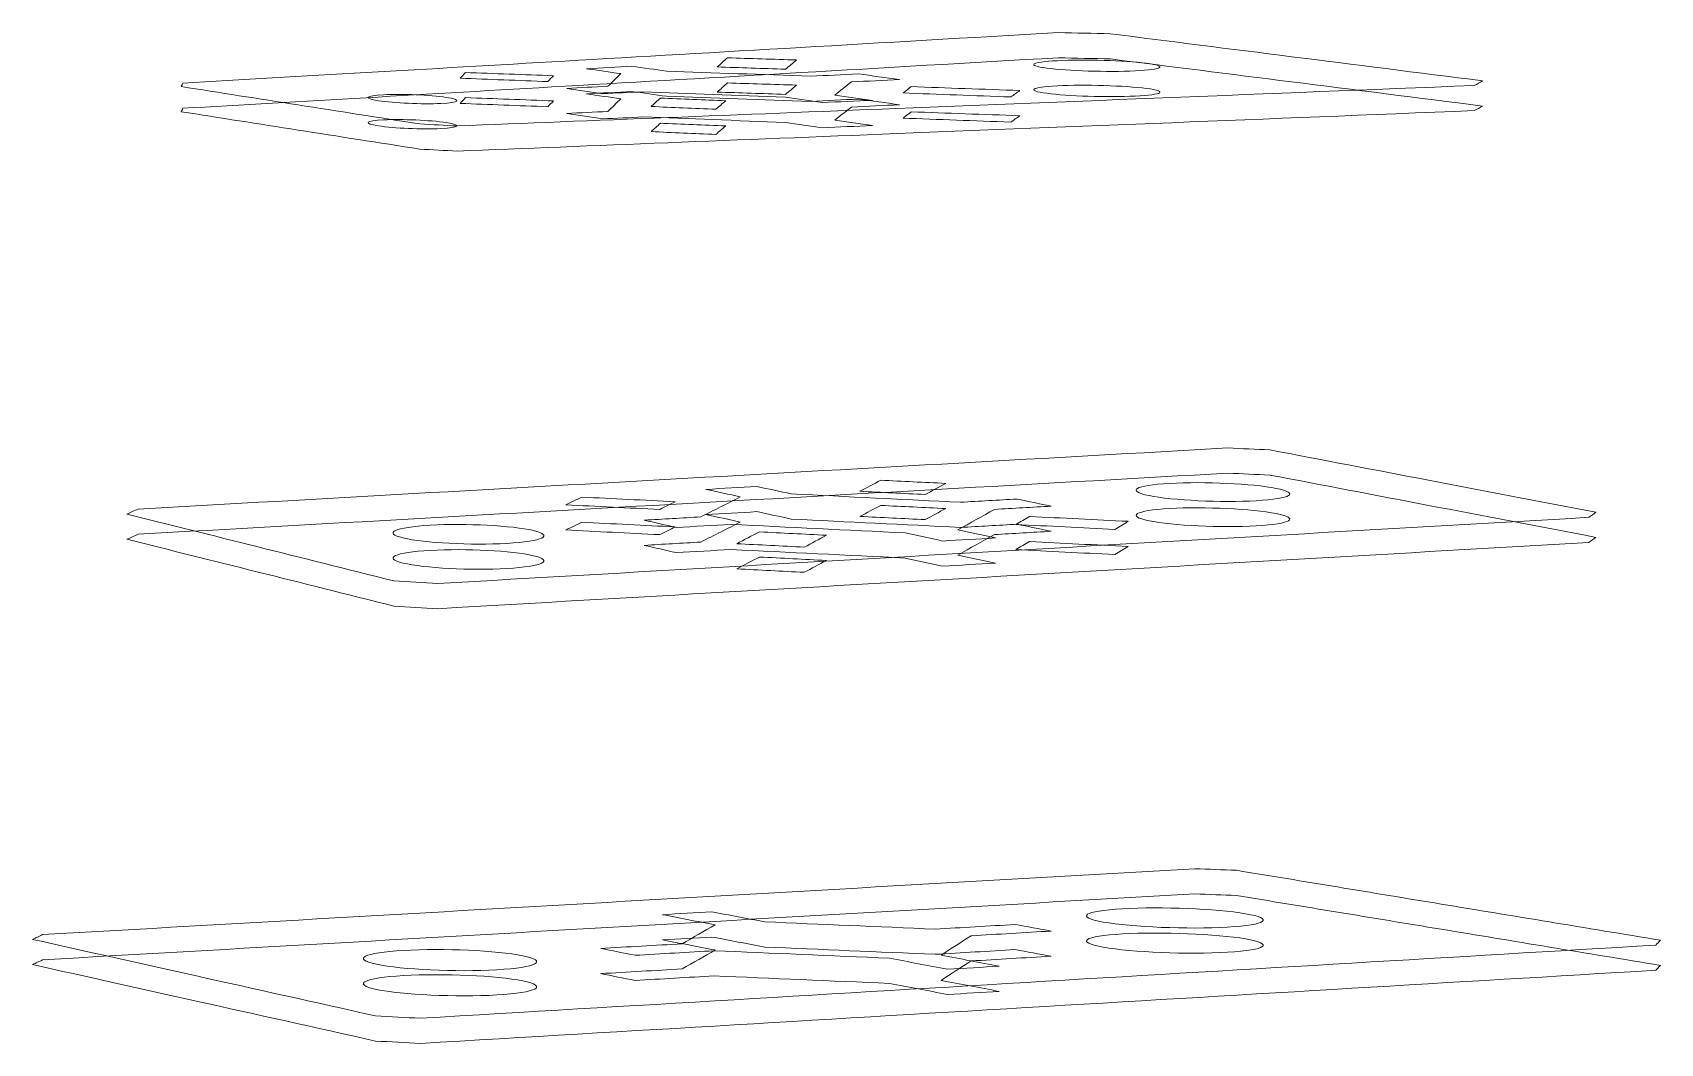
# Model space of a CAD drawing. Header units: centimetres. Extents: x -10.6 to 11.8, y -10.5 to 10.6.
# Drawn here: x 8.864 to 10.507, y 3.682 to 4.703 of the extents above; entities that cross this region are included whole.
import ezdxf

# ---------------------------------------------------------------- set-up
doc = ezdxf.new("R2010")
doc.units = ezdxf.units.CM
doc.header["$MEASUREMENT"] = 0
doc.layers.add('Livello 1', color=7, linetype='Continuous')

msp = doc.modelspace()

# ---------------------------------------------------------------- linework, layer by layer
at = {"layer": 'Livello 1', "color": 7, "lineweight": 9}
for points, knots in [([(9.01567, 4.65165), (9.13397, 4.65848), (9.26196, 4.66589), (9.40091, 4.67391), (9.40091, 4.67391), (9.55223, 4.68265), (9.7177, 4.69223), (9.89924, 4.70272), (9.89924, 4.70272), (9.91661, 4.7023), (9.93404, 4.70187), (9.95171, 4.70145), (9.95171, 4.70145), (10.01147, 4.69388), (10.07229, 4.68619), (10.13422, 4.67835), (10.13422, 4.67835), (10.19733, 4.67037), (10.26159, 4.66223), (10.32704, 4.65394), (10.32704, 4.65394), (10.32426, 4.65237), (10.32151, 4.65082), (10.31869, 4.64928), (10.31869, 4.64928), (10.10538, 4.64078), (9.91206, 4.63308), (9.73614, 4.62609), (9.73614, 4.62609), (9.57545, 4.6197), (9.42816, 4.61383), (9.29233, 4.60842), (9.29233, 4.60842), (9.27976, 4.60909), (9.26723, 4.60975), (9.25475, 4.61041), (9.25475, 4.61041), (9.21324, 4.61693), (9.17225, 4.62336), (9.13189, 4.62969), (9.13189, 4.62969), (9.09208, 4.63593), (9.05276, 4.6421), (9.01399, 4.64818), (9.01399, 4.64818), (9.0146, 4.64933), (9.01515, 4.65049), (9.01567, 4.65165)], [0, 0, 0, 0, 0.0833333, 0.0833333, 0.0833333, 0.0833333, 0.1666667, 0.1666667, 0.1666667, 0.1666667, 0.25, 0.25, 0.25, 0.25, 0.3333333, 0.3333333, 0.3333333, 0.3333333, 0.4166667, 0.4166667, 0.4166667, 0.4166667, 0.5, 0.5, 0.5, 0.5, 0.5833333, 0.5833333, 0.5833333, 0.5833333, 0.6666667, 0.6666667, 0.6666667, 0.6666667, 0.75, 0.75, 0.75, 0.75, 0.8333333, 0.8333333, 0.8333333, 0.8333333, 0.9166667, 0.9166667, 0.9166667, 0.9166667, 1, 1, 1, 1]), ([(9.01567, 4.62625), (9.13397, 4.63308), (9.26196, 4.64049), (9.40091, 4.64851), (9.40091, 4.64851), (9.55223, 4.65725), (9.7177, 4.66683), (9.89924, 4.67732), (9.89924, 4.67732), (9.91661, 4.6769), (9.93404, 4.67647), (9.95171, 4.67605), (9.95171, 4.67605), (10.01147, 4.66848), (10.07229, 4.66079), (10.13422, 4.65295), (10.13422, 4.65295), (10.19733, 4.64497), (10.26159, 4.63683), (10.32704, 4.62854), (10.32704, 4.62854), (10.32426, 4.62697), (10.32151, 4.62542), (10.31869, 4.62388), (10.31869, 4.62388), (10.10538, 4.61538), (9.91206, 4.60768), (9.73614, 4.60069), (9.73614, 4.60069), (9.57545, 4.5943), (9.42816, 4.58843), (9.29233, 4.58302), (9.29233, 4.58302), (9.27976, 4.58369), (9.26723, 4.58435), (9.25475, 4.58501), (9.25475, 4.58501), (9.21324, 4.59153), (9.17225, 4.59796), (9.13189, 4.60429), (9.13189, 4.60429), (9.09208, 4.61053), (9.05276, 4.6167), (9.01399, 4.62278), (9.01399, 4.62278), (9.0146, 4.62393), (9.01515, 4.62509), (9.01567, 4.62625)], [0, 0, 0, 0, 0.0833333, 0.0833333, 0.0833333, 0.0833333, 0.1666667, 0.1666667, 0.1666667, 0.1666667, 0.25, 0.25, 0.25, 0.25, 0.3333333, 0.3333333, 0.3333333, 0.3333333, 0.4166667, 0.4166667, 0.4166667, 0.4166667, 0.5, 0.5, 0.5, 0.5, 0.5833333, 0.5833333, 0.5833333, 0.5833333, 0.6666667, 0.6666667, 0.6666667, 0.6666667, 0.75, 0.75, 0.75, 0.75, 0.8333333, 0.8333333, 0.8333333, 0.8333333, 0.9166667, 0.9166667, 0.9166667, 0.9166667, 1, 1, 1, 1]), ([(9.66084, 4.63209), (9.64846, 4.63387), (9.63603, 4.63565), (9.62362, 4.63742), (9.62362, 4.63742), (9.57464, 4.63929), (9.52664, 4.64111), (9.47989, 4.6429), (9.47989, 4.6429), (9.46632, 4.64226), (9.45281, 4.64163), (9.4395, 4.64101), (9.4395, 4.64101), (9.42727, 4.64281), (9.41518, 4.6446), (9.40303, 4.64638), (9.40303, 4.64638), (9.41668, 4.64708), (9.43042, 4.64777), (9.44443, 4.64848), (9.44443, 4.64848), (9.4488, 4.6527), (9.45321, 4.65695), (9.45761, 4.66122), (9.45761, 4.66122), (9.44611, 4.66288), (9.43456, 4.66453), (9.42302, 4.66618), (9.42302, 4.66618), (9.43803, 4.667), (9.45322, 4.66784), (9.46851, 4.66869), (9.46851, 4.66869), (9.48017, 4.66704), (9.49186, 4.66538), (9.50347, 4.66373), (9.50347, 4.66373), (9.55097, 4.66207), (9.59974, 4.66036), (9.64948, 4.65862), (9.64948, 4.65862), (9.66517, 4.65941), (9.68116, 4.66019), (9.69725, 4.661), (9.69725, 4.661), (9.7111, 4.65909), (9.72491, 4.65718), (9.73888, 4.65525), (9.73888, 4.65525), (9.72248, 4.65446), (9.70628, 4.65368), (9.69024, 4.65291), (9.69024, 4.65291), (9.68452, 4.64844), (9.67892, 4.64402), (9.67335, 4.63962), (9.67335, 4.63962), (9.68603, 4.63784), (9.69874, 4.63603), (9.7114, 4.63423), (9.7114, 4.63423), (9.69437, 4.6335), (9.67745, 4.63279), (9.66084, 4.63209)], [0, 0, 0, 0, 0.0625, 0.0625, 0.0625, 0.0625, 0.125, 0.125, 0.125, 0.125, 0.1875, 0.1875, 0.1875, 0.1875, 0.25, 0.25, 0.25, 0.25, 0.3125, 0.3125, 0.3125, 0.3125, 0.375, 0.375, 0.375, 0.375, 0.4375, 0.4375, 0.4375, 0.4375, 0.5, 0.5, 0.5, 0.5, 0.5625, 0.5625, 0.5625, 0.5625, 0.625, 0.625, 0.625, 0.625, 0.6875, 0.6875, 0.6875, 0.6875, 0.75, 0.75, 0.75, 0.75, 0.8125, 0.8125, 0.8125, 0.8125, 0.875, 0.875, 0.875, 0.875, 0.9375, 0.9375, 0.9375, 0.9375, 1, 1, 1, 1]), ([(9.63494, 4.67504), (9.63113, 4.6719), (9.62753, 4.6688), (9.6237, 4.66572), (9.6237, 4.66572), (9.60048, 4.66648), (9.5775, 4.66724), (9.55475, 4.668), (9.55475, 4.668), (9.55823, 4.67105), (9.56169, 4.67412), (9.56519, 4.67721), (9.56519, 4.67721), (9.58807, 4.67648), (9.61137, 4.67577), (9.63494, 4.67504)], [0, 0, 0, 0, 0.25, 0.25, 0.25, 0.25, 0.5, 0.5, 0.5, 0.5, 0.75, 0.75, 0.75, 0.75, 1, 1, 1, 1]), ([(9.89812, 4.67433), (9.92539, 4.6757), (9.96601, 4.67456), (9.98803, 4.67169), (9.98803, 4.67169), (10.01005, 4.66881), (10.00456, 4.66533), (9.97641, 4.66401), (9.97641, 4.66401), (9.94826, 4.66269), (9.90846, 4.66397), (9.88732, 4.66679), (9.88732, 4.66679), (9.86619, 4.6696), (9.87085, 4.67295), (9.89812, 4.67433)], [0, 0, 0, 0, 0.25, 0.25, 0.25, 0.25, 0.5, 0.5, 0.5, 0.5, 0.75, 0.75, 0.75, 0.75, 1, 1, 1, 1]), ([(9.29557, 4.65658), (9.32455, 4.65548), (9.354, 4.65437), (9.38386, 4.65323), (9.38386, 4.65323), (9.38577, 4.65519), (9.38761, 4.65716), (9.38955, 4.65914), (9.38955, 4.65914), (9.35962, 4.66023), (9.32991, 4.66132), (9.30086, 4.66239), (9.30086, 4.66239), (9.29898, 4.66044), (9.2973, 4.65851), (9.29557, 4.65658)], [0, 0, 0, 0, 0.25, 0.25, 0.25, 0.25, 0.5, 0.5, 0.5, 0.5, 0.75, 0.75, 0.75, 0.75, 1, 1, 1, 1]), ([(9.63494, 4.64964), (9.63113, 4.6465), (9.62753, 4.6434), (9.6237, 4.64032), (9.6237, 4.64032), (9.60048, 4.64108), (9.5775, 4.64184), (9.55475, 4.6426), (9.55475, 4.6426), (9.55823, 4.64565), (9.56169, 4.64872), (9.56519, 4.65181), (9.56519, 4.65181), (9.58807, 4.65108), (9.61137, 4.65037), (9.63494, 4.64964)], [0, 0, 0, 0, 0.25, 0.25, 0.25, 0.25, 0.5, 0.5, 0.5, 0.5, 0.75, 0.75, 0.75, 0.75, 1, 1, 1, 1]), ([(9.89812, 4.64893), (9.92539, 4.6503), (9.96601, 4.64916), (9.98803, 4.64629), (9.98803, 4.64629), (10.01005, 4.64341), (10.00456, 4.63993), (9.97641, 4.63861), (9.97641, 4.63861), (9.94826, 4.63729), (9.90846, 4.63857), (9.88732, 4.64139), (9.88732, 4.64139), (9.86619, 4.6442), (9.87085, 4.64755), (9.89812, 4.64893)], [0, 0, 0, 0, 0.25, 0.25, 0.25, 0.25, 0.5, 0.5, 0.5, 0.5, 0.75, 0.75, 0.75, 0.75, 1, 1, 1, 1]), ([(9.2181, 4.63996), (9.23674, 4.6409), (9.26517, 4.6397), (9.28137, 4.63725), (9.28137, 4.63725), (9.29757, 4.6348), (9.29512, 4.63202), (9.27597, 4.63112), (9.27597, 4.63112), (9.25681, 4.63022), (9.22868, 4.6315), (9.21299, 4.63391), (9.21299, 4.63391), (9.19731, 4.63633), (9.19946, 4.63902), (9.2181, 4.63996)], [0, 0, 0, 0, 0.25, 0.25, 0.25, 0.25, 0.5, 0.5, 0.5, 0.5, 0.75, 0.75, 0.75, 0.75, 1, 1, 1, 1]), ([(9.29557, 4.63118), (9.32455, 4.63008), (9.354, 4.62897), (9.38386, 4.62783), (9.38386, 4.62783), (9.38577, 4.62979), (9.38761, 4.63176), (9.38955, 4.63374), (9.38955, 4.63374), (9.35962, 4.63483), (9.32991, 4.63592), (9.30086, 4.63699), (9.30086, 4.63699), (9.29898, 4.63504), (9.2973, 4.63311), (9.29557, 4.63118)], [0, 0, 0, 0, 0.25, 0.25, 0.25, 0.25, 0.5, 0.5, 0.5, 0.5, 0.75, 0.75, 0.75, 0.75, 1, 1, 1, 1]), ([(9.66084, 4.60669), (9.64846, 4.60847), (9.63603, 4.61025), (9.62362, 4.61202), (9.62362, 4.61202), (9.57464, 4.61389), (9.52664, 4.61571), (9.47989, 4.6175), (9.47989, 4.6175), (9.46632, 4.61686), (9.45281, 4.61623), (9.4395, 4.61561), (9.4395, 4.61561), (9.42727, 4.61741), (9.41518, 4.6192), (9.40303, 4.62098), (9.40303, 4.62098), (9.41668, 4.62168), (9.43042, 4.62237), (9.44443, 4.62308), (9.44443, 4.62308), (9.4488, 4.6273), (9.45321, 4.63155), (9.45761, 4.63582), (9.45761, 4.63582), (9.44611, 4.63748), (9.43456, 4.63913), (9.42302, 4.64078), (9.42302, 4.64078), (9.43803, 4.6416), (9.45322, 4.64244), (9.46851, 4.64329), (9.46851, 4.64329), (9.48017, 4.64164), (9.49186, 4.63998), (9.50347, 4.63833), (9.50347, 4.63833), (9.55097, 4.63667), (9.59974, 4.63496), (9.64948, 4.63322), (9.64948, 4.63322), (9.66517, 4.63401), (9.68116, 4.63479), (9.69725, 4.6356), (9.69725, 4.6356), (9.7111, 4.63369), (9.72491, 4.63178), (9.73888, 4.62985), (9.73888, 4.62985), (9.72248, 4.62906), (9.70628, 4.62828), (9.69024, 4.62751), (9.69024, 4.62751), (9.68452, 4.62304), (9.67892, 4.61862), (9.67335, 4.61422), (9.67335, 4.61422), (9.68603, 4.61244), (9.69874, 4.61063), (9.7114, 4.60883), (9.7114, 4.60883), (9.69437, 4.6081), (9.67745, 4.60739), (9.66084, 4.60669)], [0, 0, 0, 0, 0.0625, 0.0625, 0.0625, 0.0625, 0.125, 0.125, 0.125, 0.125, 0.1875, 0.1875, 0.1875, 0.1875, 0.25, 0.25, 0.25, 0.25, 0.3125, 0.3125, 0.3125, 0.3125, 0.375, 0.375, 0.375, 0.375, 0.4375, 0.4375, 0.4375, 0.4375, 0.5, 0.5, 0.5, 0.5, 0.5625, 0.5625, 0.5625, 0.5625, 0.625, 0.625, 0.625, 0.625, 0.6875, 0.6875, 0.6875, 0.6875, 0.75, 0.75, 0.75, 0.75, 0.8125, 0.8125, 0.8125, 0.8125, 0.875, 0.875, 0.875, 0.875, 0.9375, 0.9375, 0.9375, 0.9375, 1, 1, 1, 1]), ([(9.48817, 4.62808), (9.49128, 4.6309), (9.4944, 4.63373), (9.49758, 4.63658), (9.49758, 4.63658), (9.51929, 4.63569), (9.54115, 4.6348), (9.56337, 4.63389), (9.56337, 4.63389), (9.56002, 4.63101), (9.55663, 4.62813), (9.55344, 4.62528), (9.55344, 4.62528), (9.53141, 4.62622), (9.50962, 4.62715), (9.48817, 4.62808)], [0, 0, 0, 0, 0.25, 0.25, 0.25, 0.25, 0.5, 0.5, 0.5, 0.5, 0.75, 0.75, 0.75, 0.75, 1, 1, 1, 1]), ([(9.86018, 4.64415), (9.823, 4.64548), (9.78657, 4.6468), (9.75058, 4.64809), (9.75058, 4.64809), (9.74772, 4.64597), (9.74499, 4.64385), (9.74228, 4.64174), (9.74228, 4.64174), (9.77791, 4.6404), (9.81421, 4.63904), (9.85102, 4.63766), (9.85102, 4.63766), (9.85399, 4.63981), (9.85698, 4.64198), (9.86018, 4.64415)], [0, 0, 0, 0, 0.25, 0.25, 0.25, 0.25, 0.5, 0.5, 0.5, 0.5, 0.75, 0.75, 0.75, 0.75, 1, 1, 1, 1]), ([(9.2181, 4.61456), (9.23674, 4.6155), (9.26517, 4.6143), (9.28137, 4.61185), (9.28137, 4.61185), (9.29757, 4.6094), (9.29512, 4.60662), (9.27597, 4.60572), (9.27597, 4.60572), (9.25681, 4.60482), (9.22868, 4.6061), (9.21299, 4.60851), (9.21299, 4.60851), (9.19731, 4.61093), (9.19946, 4.61362), (9.2181, 4.61456)], [0, 0, 0, 0, 0.25, 0.25, 0.25, 0.25, 0.5, 0.5, 0.5, 0.5, 0.75, 0.75, 0.75, 0.75, 1, 1, 1, 1]), ([(9.86018, 4.61875), (9.823, 4.62008), (9.78657, 4.6214), (9.75058, 4.62269), (9.75058, 4.62269), (9.74772, 4.62057), (9.74499, 4.61845), (9.74228, 4.61634), (9.74228, 4.61634), (9.77791, 4.615), (9.81421, 4.61364), (9.85102, 4.61226), (9.85102, 4.61226), (9.85399, 4.61441), (9.85698, 4.61658), (9.86018, 4.61875)], [0, 0, 0, 0, 0.25, 0.25, 0.25, 0.25, 0.5, 0.5, 0.5, 0.5, 0.75, 0.75, 0.75, 0.75, 1, 1, 1, 1]), ([(9.48817, 4.60268), (9.49128, 4.6055), (9.4944, 4.60833), (9.49758, 4.61118), (9.49758, 4.61118), (9.51929, 4.61029), (9.54115, 4.6094), (9.56337, 4.60849), (9.56337, 4.60849), (9.56002, 4.60561), (9.55663, 4.60273), (9.55344, 4.59988), (9.55344, 4.59988), (9.53141, 4.60082), (9.50962, 4.60175), (9.48817, 4.60268)], [0, 0, 0, 0, 0.25, 0.25, 0.25, 0.25, 0.5, 0.5, 0.5, 0.5, 0.75, 0.75, 0.75, 0.75, 1, 1, 1, 1]), ([(8.97052, 4.22169), (9.15645, 4.23211), (9.34133, 4.24249), (9.52506, 4.25278), (9.52506, 4.25278), (9.70788, 4.26303), (9.88955, 4.27322), (10.07018, 4.28335), (10.07018, 4.28335), (10.0842, 4.2827), (10.09825, 4.28206), (10.11241, 4.28144), (10.11241, 4.28144), (10.16486, 4.27142), (10.21822, 4.2612), (10.27253, 4.25082), (10.27253, 4.25082), (10.3278, 4.24026), (10.38408, 4.22951), (10.4414, 4.21855), (10.4414, 4.21855), (10.43899, 4.21681), (10.43666, 4.21508), (10.43433, 4.21336), (10.43433, 4.21336), (10.24381, 4.20239), (10.05208, 4.19136), (9.85902, 4.18026), (9.85902, 4.18026), (9.66498, 4.16911), (9.4696, 4.15786), (9.27301, 4.14655), (9.27301, 4.14655), (9.25819, 4.14744), (9.24339, 4.14833), (9.22861, 4.14922), (9.22861, 4.14922), (9.18168, 4.16096), (9.13552, 4.17251), (9.0903, 4.18381), (9.0903, 4.18381), (9.04587, 4.19492), (9.00216, 4.20585), (8.95923, 4.21658), (8.95923, 4.21658), (8.963, 4.21829), (8.96676, 4.21999), (8.97052, 4.22169)], [0, 0, 0, 0, 0.0833333, 0.0833333, 0.0833333, 0.0833333, 0.1666667, 0.1666667, 0.1666667, 0.1666667, 0.25, 0.25, 0.25, 0.25, 0.3333333, 0.3333333, 0.3333333, 0.3333333, 0.4166667, 0.4166667, 0.4166667, 0.4166667, 0.5, 0.5, 0.5, 0.5, 0.5833333, 0.5833333, 0.5833333, 0.5833333, 0.6666667, 0.6666667, 0.6666667, 0.6666667, 0.75, 0.75, 0.75, 0.75, 0.8333333, 0.8333333, 0.8333333, 0.8333333, 0.9166667, 0.9166667, 0.9166667, 0.9166667, 1, 1, 1, 1]), ([(8.97052, 4.19629), (9.15645, 4.20671), (9.34133, 4.21709), (9.52506, 4.22738), (9.52506, 4.22738), (9.70788, 4.23763), (9.88955, 4.24782), (10.07018, 4.25795), (10.07018, 4.25795), (10.0842, 4.2573), (10.09825, 4.25666), (10.11241, 4.25604), (10.11241, 4.25604), (10.16486, 4.24602), (10.21822, 4.2358), (10.27253, 4.22542), (10.27253, 4.22542), (10.3278, 4.21486), (10.38408, 4.20411), (10.4414, 4.19315), (10.4414, 4.19315), (10.43899, 4.19141), (10.43666, 4.18968), (10.43433, 4.18796), (10.43433, 4.18796), (10.24381, 4.17699), (10.05208, 4.16596), (9.85902, 4.15486), (9.85902, 4.15486), (9.66498, 4.14371), (9.4696, 4.13246), (9.27301, 4.12115), (9.27301, 4.12115), (9.25819, 4.12204), (9.24339, 4.12293), (9.22861, 4.12382), (9.22861, 4.12382), (9.18168, 4.13556), (9.13552, 4.14711), (9.0903, 4.15841), (9.0903, 4.15841), (9.04587, 4.16952), (9.00216, 4.18045), (8.95923, 4.19118), (8.95923, 4.19118), (8.963, 4.19289), (8.96676, 4.19459), (8.97052, 4.19629)], [0, 0, 0, 0, 0.0833333, 0.0833333, 0.0833333, 0.0833333, 0.1666667, 0.1666667, 0.1666667, 0.1666667, 0.25, 0.25, 0.25, 0.25, 0.3333333, 0.3333333, 0.3333333, 0.3333333, 0.4166667, 0.4166667, 0.4166667, 0.4166667, 0.5, 0.5, 0.5, 0.5, 0.5833333, 0.5833333, 0.5833333, 0.5833333, 0.6666667, 0.6666667, 0.6666667, 0.6666667, 0.75, 0.75, 0.75, 0.75, 0.8333333, 0.8333333, 0.8333333, 0.8333333, 0.9166667, 0.9166667, 0.9166667, 0.9166667, 1, 1, 1, 1]), ([(9.78201, 4.18944), (9.76945, 4.19219), (9.75683, 4.19492), (9.74437, 4.19765), (9.74437, 4.19765), (9.68542, 4.20053), (9.62692, 4.2034), (9.56887, 4.20626), (9.56887, 4.20626), (9.55035, 4.20522), (9.53195, 4.20418), (9.51351, 4.20315), (9.51351, 4.20315), (9.50271, 4.2056), (9.49196, 4.20804), (9.48122, 4.21048), (9.48122, 4.21048), (9.50025, 4.21158), (9.51928, 4.21268), (9.53827, 4.21378), (9.53827, 4.21378), (9.55166, 4.22057), (9.56492, 4.22731), (9.5781, 4.23399), (9.5781, 4.23399), (9.5665, 4.23654), (9.55495, 4.23906), (9.54345, 4.24158), (9.54345, 4.24158), (9.56061, 4.24254), (9.57776, 4.24351), (9.59492, 4.24448), (9.59492, 4.24448), (9.60642, 4.24199), (9.61797, 4.23949), (9.62957, 4.23698), (9.62957, 4.23698), (9.68613, 4.2342), (9.743, 4.23139), (9.80041, 4.22858), (9.80041, 4.22858), (9.81938, 4.22965), (9.83836, 4.23073), (9.85734, 4.2318), (9.85734, 4.2318), (9.86876, 4.22941), (9.8802, 4.22703), (9.89169, 4.22464), (9.89169, 4.22464), (9.87267, 4.22354), (9.85363, 4.22245), (9.83458, 4.22136), (9.83458, 4.22136), (9.82235, 4.21453), (9.81006, 4.20764), (9.79757, 4.20069), (9.79757, 4.20069), (9.81026, 4.19797), (9.82287, 4.19525), (9.83554, 4.19251), (9.83554, 4.19251), (9.81769, 4.19149), (9.79985, 4.19047), (9.78201, 4.18944)], [0, 0, 0, 0, 0.0625, 0.0625, 0.0625, 0.0625, 0.125, 0.125, 0.125, 0.125, 0.1875, 0.1875, 0.1875, 0.1875, 0.25, 0.25, 0.25, 0.25, 0.3125, 0.3125, 0.3125, 0.3125, 0.375, 0.375, 0.375, 0.375, 0.4375, 0.4375, 0.4375, 0.4375, 0.5, 0.5, 0.5, 0.5, 0.5625, 0.5625, 0.5625, 0.5625, 0.625, 0.625, 0.625, 0.625, 0.6875, 0.6875, 0.6875, 0.6875, 0.75, 0.75, 0.75, 0.75, 0.8125, 0.8125, 0.8125, 0.8125, 0.875, 0.875, 0.875, 0.875, 0.9375, 0.9375, 0.9375, 0.9375, 1, 1, 1, 1]), ([(9.78542, 4.24763), (9.7785, 4.24392), (9.77157, 4.24017), (9.76473, 4.23642), (9.76473, 4.23642), (9.74264, 4.23749), (9.72071, 4.23856), (9.69872, 4.23963), (9.69872, 4.23963), (9.70568, 4.24336), (9.71284, 4.24707), (9.71987, 4.25076), (9.71987, 4.25076), (9.74165, 4.24972), (9.76356, 4.24868), (9.78542, 4.24763)], [0, 0, 0, 0, 0.25, 0.25, 0.25, 0.25, 0.5, 0.5, 0.5, 0.5, 0.75, 0.75, 0.75, 0.75, 1, 1, 1, 1]), ([(10.01142, 4.24762), (10.04651, 4.24961), (10.09451, 4.24737), (10.1188, 4.24258), (10.1188, 4.24258), (10.14308, 4.23779), (10.13424, 4.23216), (10.09874, 4.23014), (10.09874, 4.23014), (10.06323, 4.22811), (10.01429, 4.23046), (9.99048, 4.23529), (9.99048, 4.23529), (9.96666, 4.24013), (9.97632, 4.24564), (10.01142, 4.24762)], [0, 0, 0, 0, 0.25, 0.25, 0.25, 0.25, 0.5, 0.5, 0.5, 0.5, 0.75, 0.75, 0.75, 0.75, 1, 1, 1, 1]), ([(9.40193, 4.226), (9.43333, 4.22443), (9.46498, 4.22286), (9.49677, 4.22127), (9.49677, 4.22127), (9.50195, 4.22389), (9.50724, 4.2265), (9.5125, 4.22912), (9.5125, 4.22912), (9.48083, 4.23068), (9.44928, 4.23223), (9.41812, 4.23378), (9.41812, 4.23378), (9.41264, 4.23119), (9.40735, 4.22861), (9.40193, 4.226)], [0, 0, 0, 0, 0.25, 0.25, 0.25, 0.25, 0.5, 0.5, 0.5, 0.5, 0.75, 0.75, 0.75, 0.75, 1, 1, 1, 1]), ([(9.78542, 4.22223), (9.7785, 4.21852), (9.77157, 4.21477), (9.76473, 4.21102), (9.76473, 4.21102), (9.74264, 4.21209), (9.72071, 4.21316), (9.69872, 4.21423), (9.69872, 4.21423), (9.70568, 4.21796), (9.71284, 4.22167), (9.71987, 4.22536), (9.71987, 4.22536), (9.74165, 4.22432), (9.76356, 4.22328), (9.78542, 4.22223)], [0, 0, 0, 0, 0.25, 0.25, 0.25, 0.25, 0.5, 0.5, 0.5, 0.5, 0.75, 0.75, 0.75, 0.75, 1, 1, 1, 1]), ([(10.01142, 4.22222), (10.04651, 4.22421), (10.09451, 4.22197), (10.1188, 4.21718), (10.1188, 4.21718), (10.14308, 4.21239), (10.13424, 4.20676), (10.09874, 4.20474), (10.09874, 4.20474), (10.06323, 4.20271), (10.01429, 4.20506), (9.99048, 4.20989), (9.99048, 4.20989), (9.96666, 4.21473), (9.97632, 4.22024), (10.01142, 4.22222)], [0, 0, 0, 0, 0.25, 0.25, 0.25, 0.25, 0.5, 0.5, 0.5, 0.5, 0.75, 0.75, 0.75, 0.75, 1, 1, 1, 1]), ([(9.26532, 4.2054), (9.30123, 4.20744), (9.34782, 4.20506), (9.36933, 4.20003), (9.36933, 4.20003), (9.39083, 4.19501), (9.37903, 4.18915), (9.34263, 4.18708), (9.34263, 4.18708), (9.30623, 4.185), (9.25896, 4.1875), (9.23794, 4.19257), (9.23794, 4.19257), (9.21692, 4.19763), (9.22941, 4.20337), (9.26532, 4.2054)], [0, 0, 0, 0, 0.25, 0.25, 0.25, 0.25, 0.5, 0.5, 0.5, 0.5, 0.75, 0.75, 0.75, 0.75, 1, 1, 1, 1]), ([(9.40193, 4.2006), (9.43333, 4.19903), (9.46498, 4.19746), (9.49677, 4.19587), (9.49677, 4.19587), (9.50195, 4.19849), (9.50724, 4.2011), (9.5125, 4.20372), (9.5125, 4.20372), (9.48083, 4.20528), (9.44928, 4.20683), (9.41812, 4.20838), (9.41812, 4.20838), (9.41264, 4.20579), (9.40735, 4.20321), (9.40193, 4.2006)], [0, 0, 0, 0, 0.25, 0.25, 0.25, 0.25, 0.5, 0.5, 0.5, 0.5, 0.75, 0.75, 0.75, 0.75, 1, 1, 1, 1]), ([(9.78201, 4.16404), (9.76945, 4.16679), (9.75683, 4.16952), (9.74437, 4.17225), (9.74437, 4.17225), (9.68542, 4.17513), (9.62692, 4.178), (9.56887, 4.18086), (9.56887, 4.18086), (9.55035, 4.17982), (9.53195, 4.17878), (9.51351, 4.17775), (9.51351, 4.17775), (9.50271, 4.1802), (9.49196, 4.18264), (9.48122, 4.18508), (9.48122, 4.18508), (9.50025, 4.18618), (9.51928, 4.18728), (9.53827, 4.18838), (9.53827, 4.18838), (9.55166, 4.19517), (9.56492, 4.20191), (9.5781, 4.20859), (9.5781, 4.20859), (9.5665, 4.21114), (9.55495, 4.21366), (9.54345, 4.21618), (9.54345, 4.21618), (9.56061, 4.21714), (9.57776, 4.21811), (9.59492, 4.21908), (9.59492, 4.21908), (9.60642, 4.21659), (9.61797, 4.21409), (9.62957, 4.21158), (9.62957, 4.21158), (9.68613, 4.2088), (9.743, 4.20599), (9.80041, 4.20318), (9.80041, 4.20318), (9.81938, 4.20425), (9.83836, 4.20533), (9.85734, 4.2064), (9.85734, 4.2064), (9.86876, 4.20401), (9.8802, 4.20163), (9.89169, 4.19924), (9.89169, 4.19924), (9.87267, 4.19814), (9.85363, 4.19705), (9.83458, 4.19596), (9.83458, 4.19596), (9.82235, 4.18913), (9.81006, 4.18224), (9.79757, 4.17529), (9.79757, 4.17529), (9.81026, 4.17257), (9.82287, 4.16985), (9.83554, 4.16711), (9.83554, 4.16711), (9.81769, 4.16609), (9.79985, 4.16507), (9.78201, 4.16404)], [0, 0, 0, 0, 0.0625, 0.0625, 0.0625, 0.0625, 0.125, 0.125, 0.125, 0.125, 0.1875, 0.1875, 0.1875, 0.1875, 0.25, 0.25, 0.25, 0.25, 0.3125, 0.3125, 0.3125, 0.3125, 0.375, 0.375, 0.375, 0.375, 0.4375, 0.4375, 0.4375, 0.4375, 0.5, 0.5, 0.5, 0.5, 0.5625, 0.5625, 0.5625, 0.5625, 0.625, 0.625, 0.625, 0.625, 0.6875, 0.6875, 0.6875, 0.6875, 0.75, 0.75, 0.75, 0.75, 0.8125, 0.8125, 0.8125, 0.8125, 0.875, 0.875, 0.875, 0.875, 0.9375, 0.9375, 0.9375, 0.9375, 1, 1, 1, 1]), ([(9.96959, 4.20931), (9.93625, 4.21096), (9.90295, 4.21258), (9.87003, 4.21422), (9.87003, 4.21422), (9.86534, 4.21154), (9.86072, 4.20885), (9.85596, 4.20616), (9.85596, 4.20616), (9.88913, 4.2045), (9.92243, 4.20283), (9.95599, 4.20117), (9.95599, 4.20117), (9.96051, 4.2039), (9.96513, 4.2066), (9.96959, 4.20931)], [0, 0, 0, 0, 0.25, 0.25, 0.25, 0.25, 0.5, 0.5, 0.5, 0.5, 0.75, 0.75, 0.75, 0.75, 1, 1, 1, 1]), ([(9.57461, 4.18675), (9.58218, 4.19074), (9.58986, 4.19472), (9.5975, 4.1987), (9.5975, 4.1987), (9.61987, 4.19753), (9.64239, 4.19639), (9.66496, 4.19524), (9.66496, 4.19524), (9.65755, 4.19126), (9.65, 4.18726), (9.64265, 4.18323), (9.64265, 4.18323), (9.61983, 4.1844), (9.5972, 4.18558), (9.57461, 4.18675)], [0, 0, 0, 0, 0.25, 0.25, 0.25, 0.25, 0.5, 0.5, 0.5, 0.5, 0.75, 0.75, 0.75, 0.75, 1, 1, 1, 1]), ([(9.96959, 4.18391), (9.93625, 4.18556), (9.90295, 4.18718), (9.87003, 4.18882), (9.87003, 4.18882), (9.86534, 4.18614), (9.86072, 4.18345), (9.85596, 4.18076), (9.85596, 4.18076), (9.88913, 4.1791), (9.92243, 4.17743), (9.95599, 4.17577), (9.95599, 4.17577), (9.96051, 4.1785), (9.96513, 4.1812), (9.96959, 4.18391)], [0, 0, 0, 0, 0.25, 0.25, 0.25, 0.25, 0.5, 0.5, 0.5, 0.5, 0.75, 0.75, 0.75, 0.75, 1, 1, 1, 1]), ([(9.26532, 4.18), (9.30123, 4.18204), (9.34782, 4.17966), (9.36933, 4.17463), (9.36933, 4.17463), (9.39083, 4.16961), (9.37903, 4.16375), (9.34263, 4.16168), (9.34263, 4.16168), (9.30623, 4.1596), (9.25896, 4.1621), (9.23794, 4.16717), (9.23794, 4.16717), (9.21692, 4.17223), (9.22941, 4.17797), (9.26532, 4.18)], [0, 0, 0, 0, 0.25, 0.25, 0.25, 0.25, 0.5, 0.5, 0.5, 0.5, 0.75, 0.75, 0.75, 0.75, 1, 1, 1, 1]), ([(9.57461, 4.16135), (9.58218, 4.16534), (9.58986, 4.16932), (9.5975, 4.1733), (9.5975, 4.1733), (9.61987, 4.17213), (9.64239, 4.17099), (9.66496, 4.16984), (9.66496, 4.16984), (9.65755, 4.16586), (9.65, 4.16186), (9.64265, 4.15783), (9.64265, 4.15783), (9.61983, 4.159), (9.5972, 4.16018), (9.57461, 4.16135)], [0, 0, 0, 0, 0.25, 0.25, 0.25, 0.25, 0.5, 0.5, 0.5, 0.5, 0.75, 0.75, 0.75, 0.75, 1, 1, 1, 1]), ([(8.87417, 3.79209), (9.07146, 3.80339), (9.26743, 3.8146), (9.46193, 3.82573), (9.46193, 3.82573), (9.65498, 3.83678), (9.84646, 3.84775), (10.03684, 3.85864), (10.03684, 3.85864), (10.05073, 3.85809), (10.06475, 3.85756), (10.07876, 3.85702), (10.07876, 3.85702), (10.14597, 3.84593), (10.21479, 3.83458), (10.28512, 3.82298), (10.28512, 3.82298), (10.35714, 3.8111), (10.43098, 3.79893), (10.50651, 3.78646), (10.50651, 3.78646), (10.50491, 3.78481), (10.50346, 3.78316), (10.50181, 3.78151), (10.50181, 3.78151), (10.29823, 3.76945), (10.09295, 3.75729), (9.886, 3.74503), (9.886, 3.74503), (9.67748, 3.73267), (9.46727, 3.72021), (9.25537, 3.70765), (9.25537, 3.70765), (9.24021, 3.70846), (9.22514, 3.70927), (9.21013, 3.7101), (9.21013, 3.7101), (9.1489, 3.72375), (9.08915, 3.73708), (9.03084, 3.75008), (9.03084, 3.75008), (8.97393, 3.76278), (8.91833, 3.77517), (8.864, 3.78728), (8.864, 3.78728), (8.86736, 3.78888), (8.87073, 3.79048), (8.87417, 3.79209)], [0, 0, 0, 0, 0.0833333, 0.0833333, 0.0833333, 0.0833333, 0.1666667, 0.1666667, 0.1666667, 0.1666667, 0.25, 0.25, 0.25, 0.25, 0.3333333, 0.3333333, 0.3333333, 0.3333333, 0.4166667, 0.4166667, 0.4166667, 0.4166667, 0.5, 0.5, 0.5, 0.5, 0.5833333, 0.5833333, 0.5833333, 0.5833333, 0.6666667, 0.6666667, 0.6666667, 0.6666667, 0.75, 0.75, 0.75, 0.75, 0.8333333, 0.8333333, 0.8333333, 0.8333333, 0.9166667, 0.9166667, 0.9166667, 0.9166667, 1, 1, 1, 1]), ([(8.87417, 3.76669), (9.07146, 3.77799), (9.26743, 3.7892), (9.46193, 3.80033), (9.46193, 3.80033), (9.65498, 3.81138), (9.84646, 3.82235), (10.03684, 3.83324), (10.03684, 3.83324), (10.05073, 3.83269), (10.06475, 3.83216), (10.07876, 3.83162), (10.07876, 3.83162), (10.14597, 3.82053), (10.21479, 3.80918), (10.28512, 3.79758), (10.28512, 3.79758), (10.35714, 3.7857), (10.43098, 3.77353), (10.50651, 3.76106), (10.50651, 3.76106), (10.50491, 3.75941), (10.50346, 3.75776), (10.50181, 3.75611), (10.50181, 3.75611), (10.29823, 3.74405), (10.09295, 3.73189), (9.886, 3.71963), (9.886, 3.71963), (9.67748, 3.70727), (9.46727, 3.69481), (9.25537, 3.68225), (9.25537, 3.68225), (9.24021, 3.68306), (9.22514, 3.68387), (9.21013, 3.6847), (9.21013, 3.6847), (9.1489, 3.69835), (9.08915, 3.71168), (9.03084, 3.72468), (9.03084, 3.72468), (8.97393, 3.73738), (8.91833, 3.74977), (8.864, 3.76188), (8.864, 3.76188), (8.86736, 3.76348), (8.87073, 3.76508), (8.87417, 3.76669)], [0, 0, 0, 0, 0.0833333, 0.0833333, 0.0833333, 0.0833333, 0.1666667, 0.1666667, 0.1666667, 0.1666667, 0.25, 0.25, 0.25, 0.25, 0.3333333, 0.3333333, 0.3333333, 0.3333333, 0.4166667, 0.4166667, 0.4166667, 0.4166667, 0.5, 0.5, 0.5, 0.5, 0.5833333, 0.5833333, 0.5833333, 0.5833333, 0.6666667, 0.6666667, 0.6666667, 0.6666667, 0.75, 0.75, 0.75, 0.75, 0.8333333, 0.8333333, 0.8333333, 0.8333333, 0.9166667, 0.9166667, 0.9166667, 0.9166667, 1, 1, 1, 1]), ([(9.78698, 3.75713), (9.76746, 3.76087), (9.74803, 3.76461), (9.72873, 3.7683), (9.72873, 3.7683), (9.66924, 3.77083), (9.61022, 3.77335), (9.55179, 3.77585), (9.55179, 3.77585), (9.5252, 3.77431), (9.4985, 3.77277), (9.47188, 3.77125), (9.47188, 3.77125), (9.46028, 3.77356), (9.44873, 3.77589), (9.43723, 3.77819), (9.43723, 3.77819), (9.46465, 3.77974), (9.49194, 3.78129), (9.51945, 3.78285), (9.51945, 3.78285), (9.53059, 3.78929), (9.54176, 3.79568), (9.55273, 3.802), (9.55273, 3.802), (9.53486, 3.80542), (9.5171, 3.80884), (9.49946, 3.81222), (9.49946, 3.81222), (9.516, 3.81318), (9.53266, 3.81413), (9.54944, 3.8151), (9.54944, 3.8151), (9.56715, 3.81173), (9.58493, 3.80837), (9.60283, 3.80498), (9.60283, 3.80498), (9.65972, 3.80254), (9.71693, 3.8001), (9.77474, 3.79764), (9.77474, 3.79764), (9.80162, 3.7992), (9.8285, 3.80076), (9.85539, 3.80233), (9.85539, 3.80233), (9.86749, 3.80013), (9.87965, 3.79793), (9.89182, 3.79571), (9.89182, 3.79571), (9.86487, 3.79413), (9.83787, 3.79254), (9.81088, 3.79095), (9.81088, 3.79095), (9.80088, 3.78448), (9.79079, 3.77794), (9.78065, 3.77134), (9.78065, 3.77134), (9.80011, 3.76765), (9.8197, 3.76395), (9.83939, 3.76022), (9.83939, 3.76022), (9.82205, 3.75919), (9.80458, 3.75816), (9.78698, 3.75713)], [0, 0, 0, 0, 0.0625, 0.0625, 0.0625, 0.0625, 0.125, 0.125, 0.125, 0.125, 0.1875, 0.1875, 0.1875, 0.1875, 0.25, 0.25, 0.25, 0.25, 0.3125, 0.3125, 0.3125, 0.3125, 0.375, 0.375, 0.375, 0.375, 0.4375, 0.4375, 0.4375, 0.4375, 0.5, 0.5, 0.5, 0.5, 0.5625, 0.5625, 0.5625, 0.5625, 0.625, 0.625, 0.625, 0.625, 0.6875, 0.6875, 0.6875, 0.6875, 0.75, 0.75, 0.75, 0.75, 0.8125, 0.8125, 0.8125, 0.8125, 0.875, 0.875, 0.875, 0.875, 0.9375, 0.9375, 0.9375, 0.9375, 1, 1, 1, 1]), ([(9.96372, 3.81821), (10.00292, 3.82047), (10.0583, 3.81828), (10.08778, 3.8132), (10.08778, 3.8132), (10.11725, 3.80812), (10.10953, 3.802), (10.06968, 3.79968), (10.06968, 3.79968), (10.02983, 3.79736), (9.97318, 3.79971), (9.94436, 3.80484), (9.94436, 3.80484), (9.91554, 3.80998), (9.92452, 3.81594), (9.96372, 3.81821)], [0, 0, 0, 0, 0.25, 0.25, 0.25, 0.25, 0.5, 0.5, 0.5, 0.5, 0.75, 0.75, 0.75, 0.75, 1, 1, 1, 1]), ([(9.96372, 3.79281), (10.00292, 3.79507), (10.0583, 3.79288), (10.08778, 3.7878), (10.08778, 3.7878), (10.11725, 3.78272), (10.10953, 3.7766), (10.06968, 3.77428), (10.06968, 3.77428), (10.02983, 3.77196), (9.97318, 3.77431), (9.94436, 3.77944), (9.94436, 3.77944), (9.91554, 3.78458), (9.92452, 3.79054), (9.96372, 3.79281)], [0, 0, 0, 0, 0.25, 0.25, 0.25, 0.25, 0.5, 0.5, 0.5, 0.5, 0.75, 0.75, 0.75, 0.75, 1, 1, 1, 1]), ([(9.23842, 3.77618), (9.27867, 3.77851), (9.33241, 3.77614), (9.35863, 3.77078), (9.35863, 3.77078), (9.38486, 3.76542), (9.37324, 3.75899), (9.33233, 3.7566), (9.33233, 3.7566), (9.29141, 3.75422), (9.23657, 3.75678), (9.21108, 3.7622), (9.21108, 3.7622), (9.18558, 3.76762), (9.19817, 3.77385), (9.23842, 3.77618)], [0, 0, 0, 0, 0.25, 0.25, 0.25, 0.25, 0.5, 0.5, 0.5, 0.5, 0.75, 0.75, 0.75, 0.75, 1, 1, 1, 1]), ([(9.78698, 3.73173), (9.76746, 3.73547), (9.74803, 3.73921), (9.72873, 3.7429), (9.72873, 3.7429), (9.66924, 3.74543), (9.61022, 3.74795), (9.55179, 3.75045), (9.55179, 3.75045), (9.5252, 3.74891), (9.4985, 3.74737), (9.47188, 3.74585), (9.47188, 3.74585), (9.46028, 3.74816), (9.44873, 3.75049), (9.43723, 3.75279), (9.43723, 3.75279), (9.46465, 3.75434), (9.49194, 3.75589), (9.51945, 3.75745), (9.51945, 3.75745), (9.53059, 3.76389), (9.54176, 3.77028), (9.55273, 3.7766), (9.55273, 3.7766), (9.53486, 3.78002), (9.5171, 3.78344), (9.49946, 3.78682), (9.49946, 3.78682), (9.516, 3.78778), (9.53266, 3.78873), (9.54944, 3.7897), (9.54944, 3.7897), (9.56715, 3.78633), (9.58493, 3.78297), (9.60283, 3.77958), (9.60283, 3.77958), (9.65972, 3.77714), (9.71693, 3.7747), (9.77474, 3.77224), (9.77474, 3.77224), (9.80162, 3.7738), (9.8285, 3.77536), (9.85539, 3.77693), (9.85539, 3.77693), (9.86749, 3.77473), (9.87965, 3.77253), (9.89182, 3.77031), (9.89182, 3.77031), (9.86487, 3.76873), (9.83787, 3.76714), (9.81088, 3.76555), (9.81088, 3.76555), (9.80088, 3.75908), (9.79079, 3.75254), (9.78065, 3.74594), (9.78065, 3.74594), (9.80011, 3.74225), (9.8197, 3.73855), (9.83939, 3.73482), (9.83939, 3.73482), (9.82205, 3.73379), (9.80458, 3.73276), (9.78698, 3.73173)], [0, 0, 0, 0, 0.0625, 0.0625, 0.0625, 0.0625, 0.125, 0.125, 0.125, 0.125, 0.1875, 0.1875, 0.1875, 0.1875, 0.25, 0.25, 0.25, 0.25, 0.3125, 0.3125, 0.3125, 0.3125, 0.375, 0.375, 0.375, 0.375, 0.4375, 0.4375, 0.4375, 0.4375, 0.5, 0.5, 0.5, 0.5, 0.5625, 0.5625, 0.5625, 0.5625, 0.625, 0.625, 0.625, 0.625, 0.6875, 0.6875, 0.6875, 0.6875, 0.75, 0.75, 0.75, 0.75, 0.8125, 0.8125, 0.8125, 0.8125, 0.875, 0.875, 0.875, 0.875, 0.9375, 0.9375, 0.9375, 0.9375, 1, 1, 1, 1]), ([(9.23842, 3.75078), (9.27867, 3.75311), (9.33241, 3.75074), (9.35863, 3.74538), (9.35863, 3.74538), (9.38486, 3.74002), (9.37324, 3.73359), (9.33233, 3.7312), (9.33233, 3.7312), (9.29141, 3.72882), (9.23657, 3.73138), (9.21108, 3.7368), (9.21108, 3.7368), (9.18558, 3.74222), (9.19817, 3.74845), (9.23842, 3.75078)], [0, 0, 0, 0, 0.25, 0.25, 0.25, 0.25, 0.5, 0.5, 0.5, 0.5, 0.75, 0.75, 0.75, 0.75, 1, 1, 1, 1])]:
    msp.add_open_spline(points, degree=3, knots=knots, dxfattribs=at)

doc.saveas('drawing.dxf')
